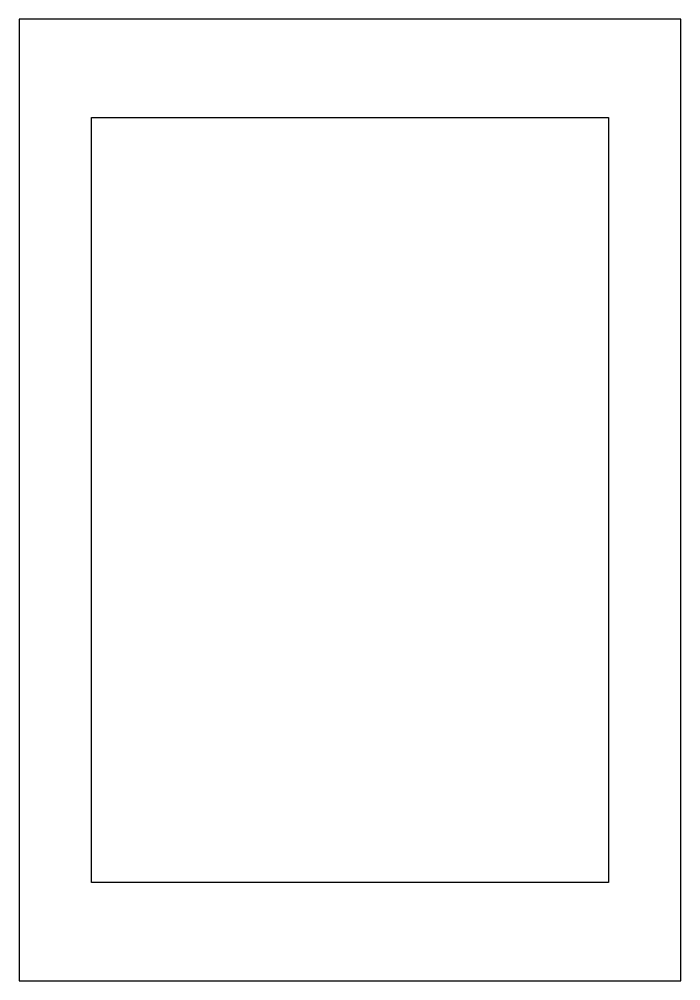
# Model space of a CAD drawing. Header units: millimetres. Extents: x -203 to 203, y -295 to 295.
import ezdxf

# ---------------------------------------------------------------- set-up
doc = ezdxf.new("R2010")
doc.units = ezdxf.units.MM
doc.layers.add('Polyline', color=7, linetype='CONTINUOUS')
doc.layers.add('Polyline001', color=7, linetype='CONTINUOUS')

msp = doc.modelspace()

# ---------------------------------------------------------------- linework, layer by layer
at = {"layer": 'Polyline'}
for p, q in [((203.2, 295.275), (-203.2, 295.275)), ((-203.2, 295.275), (-203.2, -295.275)), ((203.2, -295.275), (203.2, 295.275)), ((-203.2, -295.275), (203.2, -295.275))]:
    msp.add_line(p, q, dxfattribs=at)
at = {"layer": 'Polyline001'}
for p, q in [((-158.75, -234.95), (-158.75, 234.95)), ((-158.75, 234.95), (158.75, 234.95)), ((158.75, 234.95), (158.75, -234.95)), ((158.75, -234.95), (-158.75, -234.95))]:
    msp.add_line(p, q, dxfattribs=at)

doc.saveas('drawing.dxf')
